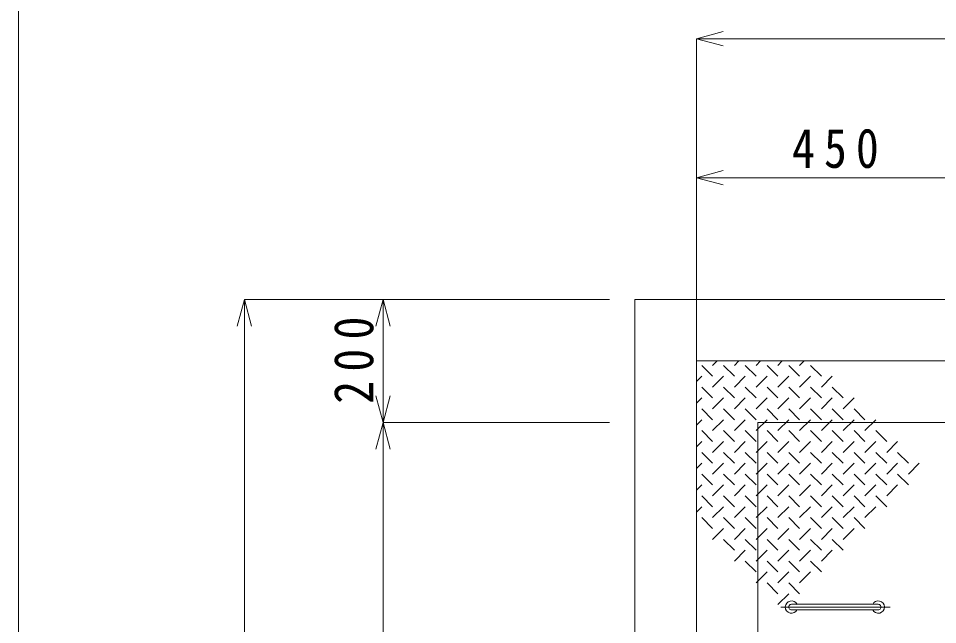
# Model space of a CAD drawing. Units: millimetres at full size, sheet at 1:30; details may follow other scales. Extents: x -5968 to 5968, y -4228 to 4228.
# Drawn here: x -5968 to -4474, y 1812 to 2797 of the extents above; entities that cross this region are included whole.
import ezdxf

# ---------------------------------------------------------------- set-up
doc = ezdxf.new("R2010")
doc.units = ezdxf.units.MM
doc.header["$LTSCALE"] = 30
for name, color, linetype, lineweight in [('0-1_製品図', 4, 'Continuous', 9), ('0-6_寸法', 4, 'Continuous', 9), ('0-A_蓋', 1, 'Continuous', 18), ('1-0', 7, 'Continuous', 9)]:
    doc.layers.add(name, color=color, linetype=linetype, lineweight=lineweight)
doc.styles.add('ＭＳ ゴシック', font='')
doc.styles.get('ＭＳ ゴシック').set_extended_font_data('MS Gothic')

msp = doc.modelspace()

# ---------------------------------------------------------------- linework, layer by layer
at = {"layer": '0-1_製品図', "color": 3}
msp.add_lwpolyline([(-4765.93, 1140.46), (-2065.93, 1140.46), (-2065.93, 2140.46), (-4765.93, 2140.46)], close=True, dxfattribs=at)
at = {"layer": '0-6_寸法'}
for p, q in [((-5600.28, 2340.46), (-5611.93, 2297)), ((-5600.28, 940.46), (-5600.28, 2340.46)), ((-5600.28, 2340.46), (-5588.63, 2297)), ((-5600.28, 2340.46), (-5375.01, 2340.46)), ((-5375.01, 2340.46), (-5386.66, 2297)), ((-5375.01, 2140.46), (-5375.01, 2340.46)), ((-5375.01, 2340.46), (-5363.36, 2297)), ((-5375.01, 2340.46), (-5007.39, 2340.46)), ((-5375.01, 2140.46), (-5386.66, 2183.93)), ((-5375.01, 2140.46), (-5363.36, 2183.93)), ((-5375.01, 2140.46), (-5386.66, 2097)), ((-5375.01, 1140.46), (-5375.01, 2140.46)), ((-5375.01, 2140.46), (-5363.36, 2097)), ((-5375.01, 2140.46), (-5007.39, 2140.46))]:
    msp.add_line(p, q, dxfattribs=at)
at = {"layer": '0-6_寸法', "color": 3}
msp.add_lwpolyline([(-4965.93, 940.46), (-1865.93, 940.46), (-1865.93, 2340.46), (-4965.93, 2340.46)], close=True, dxfattribs=at)
at = {"layer": '0-A_蓋', "color": 4, "lineweight": 9}
for p, q in [((-4865.93, 2764.15), (-4822.46, 2775.79)), ((-4865.93, 2764.15), (-1965.93, 2764.15)), ((-4865.93, 2764.15), (-4822.46, 2752.5)), ((-4865.93, 2764.15), (-4865.93, 2178.73)), ((-4865.93, 2538.24), (-4822.46, 2549.89)), ((-4865.93, 2538.24), (-4415.93, 2538.24)), ((-4865.93, 2538.24), (-4822.46, 2526.59)), ((-4865.93, 2538.24), (-4865.93, 2258.64))]:
    msp.add_line(p, q, dxfattribs=at)
at = {"layer": '0-A_蓋', "color": 7, "lineweight": 9}
for p, q in [((-4865.93, 2240.46), (-4865.93, 1040.46)), ((-1965.93, 2240.46), (-4865.93, 2240.46))]:
    msp.add_line(p, q, dxfattribs=at)
at = {"layer": '0-A_蓋'}
for p, q in [((-4839.58, 2215.6), (-4857.25, 2233.28)), ((-4839.58, 2233.28), (-4832.39, 2240.46)), ((-4821.9, 2233.28), (-4804.22, 2215.6)), ((-4797.03, 2240.46), (-4804.22, 2233.28)), ((-4804.22, 2233.28), (-4797.03, 2240.46)), ((-4768.87, 2215.6), (-4786.54, 2233.28)), ((-4768.87, 2215.6), (-4786.54, 2233.28)), ((-4786.54, 2233.28), (-4768.87, 2215.6)), ((-4786.54, 2233.28), (-4768.87, 2215.6)), ((-4761.68, 2240.46), (-4768.87, 2233.28)), ((-4761.68, 2240.46), (-4768.87, 2233.28)), ((-4733.51, 2215.6), (-4751.19, 2233.28)), ((-4726.32, 2240.46), (-4733.51, 2233.28)), ((-4715.83, 2233.28), (-4698.15, 2215.6)), ((-4698.15, 2233.28), (-4690.97, 2240.46)), ((-4680.48, 2233.28), (-4662.8, 2215.6)), ((-4662.8, 2215.6), (-4680.48, 2233.28)), ((-4857.25, 2215.6), (-4865.93, 2206.93)), ((-4865.93, 2206.93), (-4857.25, 2215.6)), ((-4839.58, 2197.92), (-4821.9, 2215.6)), ((-4804.22, 2197.92), (-4786.54, 2215.6)), ((-4804.22, 2197.92), (-4786.54, 2215.6)), ((-4751.19, 2215.6), (-4768.87, 2197.92)), ((-4768.87, 2197.92), (-4751.19, 2215.6)), ((-4715.83, 2215.6), (-4733.51, 2197.92)), ((-4698.15, 2197.92), (-4680.48, 2215.6)), ((-4698.15, 2197.92), (-4680.48, 2215.6)), ((-4662.8, 2197.92), (-4645.12, 2215.6)), ((-4857.25, 2197.92), (-4839.58, 2180.24)), ((-4857.25, 2197.92), (-4839.58, 2180.24)), ((-4804.22, 2180.24), (-4821.9, 2197.92)), ((-4821.9, 2197.92), (-4804.22, 2180.24)), ((-4768.87, 2180.24), (-4786.54, 2197.92)), ((-4751.19, 2197.92), (-4733.51, 2180.24)), ((-4751.19, 2197.92), (-4733.51, 2180.24)), ((-4715.83, 2197.92), (-4698.15, 2180.24)), ((-4698.15, 2180.24), (-4715.83, 2197.92)), ((-4662.8, 2180.24), (-4680.48, 2197.92)), ((-4645.12, 2197.92), (-4627.44, 2180.24)), ((-4857.25, 2180.24), (-4865.93, 2171.57)), ((-4839.58, 2162.56), (-4821.9, 2180.24)), ((-4821.9, 2180.24), (-4839.58, 2162.56)), ((-4839.58, 2162.56), (-4821.9, 2180.24)), ((-4821.9, 2180.24), (-4839.58, 2162.56)), ((-4804.22, 2162.56), (-4786.54, 2180.24)), ((-4768.87, 2162.56), (-4751.19, 2180.24)), ((-4733.51, 2162.56), (-4715.83, 2180.24)), ((-4715.83, 2180.24), (-4733.51, 2162.56)), ((-4733.51, 2162.56), (-4715.83, 2180.24)), ((-4715.83, 2180.24), (-4733.51, 2162.56)), ((-4680.48, 2180.24), (-4698.15, 2162.56)), ((-4645.12, 2180.24), (-4662.8, 2162.56)), ((-4609.77, 2180.24), (-4627.44, 2162.56)), ((-4609.77, 2180.24), (-4627.44, 2162.56)), ((-4839.58, 2144.89), (-4857.25, 2162.56)), ((-4857.25, 2162.56), (-4839.58, 2144.89)), ((-4804.22, 2144.89), (-4821.9, 2162.56)), ((-4804.22, 2144.89), (-4821.9, 2162.56)), ((-4786.54, 2162.56), (-4768.87, 2144.89)), ((-4751.19, 2162.56), (-4733.51, 2144.89)), ((-4733.51, 2144.89), (-4751.19, 2162.56)), ((-4698.15, 2144.89), (-4715.83, 2162.56)), ((-4698.15, 2144.89), (-4715.83, 2162.56)), ((-4680.48, 2162.56), (-4662.8, 2144.89)), ((-4645.12, 2162.56), (-4627.44, 2144.89)), ((-4627.44, 2144.89), (-4645.12, 2162.56)), ((-4592.09, 2144.89), (-4609.77, 2162.56)), ((-4857.25, 2144.89), (-4865.93, 2136.22)), ((-4857.25, 2144.89), (-4865.93, 2136.22)), ((-4821.9, 2144.89), (-4839.58, 2127.21)), ((-4786.54, 2144.89), (-4804.22, 2127.21)), ((-4804.22, 2127.21), (-4786.54, 2144.89)), ((-4751.19, 2144.89), (-4768.87, 2127.21)), ((-4751.19, 2144.89), (-4768.87, 2127.21)), ((-4733.51, 2127.21), (-4715.83, 2144.89)), ((-4680.48, 2144.89), (-4698.15, 2127.21)), ((-4698.15, 2127.21), (-4680.48, 2144.89)), ((-4645.12, 2144.89), (-4662.8, 2127.21)), ((-4645.12, 2144.89), (-4662.8, 2127.21)), ((-4609.77, 2144.89), (-4627.44, 2127.21)), ((-4592.09, 2127.21), (-4574.41, 2144.89)), ((-4839.58, 2109.53), (-4857.25, 2127.21)), ((-4821.9, 2127.21), (-4804.22, 2109.53)), ((-4786.54, 2127.21), (-4768.87, 2109.53)), ((-4768.87, 2109.53), (-4786.54, 2127.21)), ((-4786.54, 2127.21), (-4768.87, 2109.53)), ((-4768.87, 2109.53), (-4786.54, 2127.21)), ((-4733.51, 2109.53), (-4751.19, 2127.21)), ((-4715.83, 2127.21), (-4698.15, 2109.53)), ((-4680.48, 2127.21), (-4662.8, 2109.53)), ((-4680.48, 2127.21), (-4662.8, 2109.53)), ((-4662.8, 2109.53), (-4680.48, 2127.21)), ((-4662.8, 2109.53), (-4680.48, 2127.21)), ((-4627.44, 2109.53), (-4645.12, 2127.21)), ((-4609.77, 2127.21), (-4592.09, 2109.53)), ((-4556.73, 2109.53), (-4574.41, 2127.21)), ((-4574.41, 2127.21), (-4556.73, 2109.53)), ((-4865.93, 2100.86), (-4857.25, 2109.53)), ((-4857.25, 2109.53), (-4865.93, 2100.86)), ((-4821.9, 2109.53), (-4839.58, 2091.85)), ((-4804.22, 2091.85), (-4786.54, 2109.53)), ((-4804.22, 2091.85), (-4786.54, 2109.53)), ((-4751.19, 2109.53), (-4768.87, 2091.85)), ((-4768.87, 2091.85), (-4751.19, 2109.53)), ((-4733.51, 2091.85), (-4715.83, 2109.53)), ((-4698.15, 2091.85), (-4680.48, 2109.53)), ((-4698.15, 2091.85), (-4680.48, 2109.53)), ((-4645.12, 2109.53), (-4662.8, 2091.85)), ((-4662.8, 2091.85), (-4645.12, 2109.53)), ((-4609.77, 2109.53), (-4627.44, 2091.85)), ((-4592.09, 2091.85), (-4574.41, 2109.53)), ((-4592.09, 2091.85), (-4574.41, 2109.53)), ((-4556.73, 2091.85), (-4539.06, 2109.53)), ((-4857.25, 2091.85), (-4839.58, 2074.18)), ((-4857.25, 2091.85), (-4839.58, 2074.18)), ((-4821.9, 2091.85), (-4804.22, 2074.18)), ((-4804.22, 2074.18), (-4821.9, 2091.85)), ((-4768.87, 2074.18), (-4786.54, 2091.85)), ((-4751.19, 2091.85), (-4733.51, 2074.18)), ((-4751.19, 2091.85), (-4733.51, 2074.18)), ((-4715.83, 2091.85), (-4698.15, 2074.18)), ((-4698.15, 2074.18), (-4715.83, 2091.85)), ((-4662.8, 2074.18), (-4680.48, 2091.85)), ((-4645.12, 2091.85), (-4627.44, 2074.18)), ((-4645.12, 2091.85), (-4627.44, 2074.18)), ((-4592.09, 2074.18), (-4609.77, 2091.85)), ((-4609.77, 2091.85), (-4592.09, 2074.18)), ((-4556.73, 2074.18), (-4574.41, 2091.85)), ((-4539.06, 2091.85), (-4521.38, 2074.18)), ((-4865.93, 2065.5), (-4857.25, 2074.18)), ((-4821.9, 2074.18), (-4839.58, 2056.5)), ((-4839.58, 2056.5), (-4821.9, 2074.18)), ((-4821.9, 2074.18), (-4839.58, 2056.5)), ((-4839.58, 2056.5), (-4821.9, 2074.18)), ((-4786.54, 2074.18), (-4804.22, 2056.5)), ((-4751.19, 2074.18), (-4768.87, 2056.5)), ((-4733.51, 2056.5), (-4715.83, 2074.18)), ((-4715.83, 2074.18), (-4733.51, 2056.5)), ((-4733.51, 2056.5), (-4715.83, 2074.18)), ((-4715.83, 2074.18), (-4733.51, 2056.5)), ((-4698.15, 2056.5), (-4680.48, 2074.18)), ((-4662.8, 2056.5), (-4645.12, 2074.18)), ((-4627.44, 2056.5), (-4609.77, 2074.18)), ((-4609.77, 2074.18), (-4627.44, 2056.5)), ((-4627.44, 2056.5), (-4609.77, 2074.18)), ((-4609.77, 2074.18), (-4627.44, 2056.5)), ((-4574.41, 2074.18), (-4592.09, 2056.5)), ((-4539.06, 2074.18), (-4556.73, 2056.5)), ((-4503.7, 2074.18), (-4521.38, 2056.5)), ((-4857.25, 2056.5), (-4839.58, 2038.82)), ((-4839.58, 2038.82), (-4857.25, 2056.5)), ((-4804.22, 2038.82), (-4821.9, 2056.5)), ((-4804.22, 2038.82), (-4821.9, 2056.5)), ((-4786.54, 2056.5), (-4768.87, 2038.82)), ((-4751.19, 2056.5), (-4733.51, 2038.82)), ((-4733.51, 2038.82), (-4751.19, 2056.5)), ((-4698.15, 2038.82), (-4715.83, 2056.5)), ((-4698.15, 2038.82), (-4715.83, 2056.5)), ((-4680.48, 2056.5), (-4662.8, 2038.82)), ((-4627.44, 2038.82), (-4645.12, 2056.5)), ((-4645.12, 2056.5), (-4627.44, 2038.82)), ((-4592.09, 2038.82), (-4609.77, 2056.5)), ((-4592.09, 2038.82), (-4609.77, 2056.5)), ((-4574.41, 2056.5), (-4556.73, 2038.82)), ((-4539.06, 2056.5), (-4521.38, 2038.82)), ((-4857.25, 2038.82), (-4865.93, 2030.15)), ((-4857.25, 2038.82), (-4865.93, 2030.15)), ((-4839.58, 2021.14), (-4821.9, 2038.82)), ((-4804.22, 2021.14), (-4786.54, 2038.82)), ((-4786.54, 2038.82), (-4804.22, 2021.14)), ((-4751.19, 2038.82), (-4768.87, 2021.14)), ((-4751.19, 2038.82), (-4768.87, 2021.14)), ((-4715.83, 2038.82), (-4733.51, 2021.14)), ((-4680.48, 2038.82), (-4698.15, 2021.14)), ((-4698.15, 2021.14), (-4680.48, 2038.82)), ((-4645.12, 2038.82), (-4662.8, 2021.14)), ((-4645.12, 2038.82), (-4662.8, 2021.14)), ((-4627.44, 2021.14), (-4609.77, 2038.82)), ((-4574.41, 2038.82), (-4592.09, 2021.14)), ((-4592.09, 2021.14), (-4574.41, 2038.82)), ((-4539.06, 2038.82), (-4556.73, 2021.14)), ((-4839.58, 2003.47), (-4857.25, 2021.14)), ((-4821.9, 2021.14), (-4804.22, 2003.47)), ((-4786.54, 2021.14), (-4768.87, 2003.47)), ((-4786.54, 2021.14), (-4768.87, 2003.47)), ((-4768.87, 2003.47), (-4786.54, 2021.14)), ((-4768.87, 2003.47), (-4786.54, 2021.14)), ((-4733.51, 2003.47), (-4751.19, 2021.14)), ((-4715.83, 2021.14), (-4698.15, 2003.47)), ((-4662.8, 2003.47), (-4680.48, 2021.14)), ((-4680.48, 2021.14), (-4662.8, 2003.47)), ((-4662.8, 2003.47), (-4680.48, 2021.14)), ((-4680.48, 2021.14), (-4662.8, 2003.47)), ((-4627.44, 2003.47), (-4645.12, 2021.14)), ((-4609.77, 2021.14), (-4592.09, 2003.47)), ((-4574.41, 2021.14), (-4556.73, 2003.47)), ((-4574.41, 2021.14), (-4556.73, 2003.47)), ((-4857.25, 2003.47), (-4865.93, 1994.79)), ((-4839.58, 1985.79), (-4821.9, 2003.47)), ((-4804.22, 1985.79), (-4786.54, 2003.47)), ((-4804.22, 1985.79), (-4786.54, 2003.47)), ((-4768.87, 1985.79), (-4751.19, 2003.47)), ((-4751.19, 2003.47), (-4768.87, 1985.79)), ((-4715.83, 2003.47), (-4733.51, 1985.79)), ((-4698.15, 1985.79), (-4680.48, 2003.47)), ((-4698.15, 1985.79), (-4680.48, 2003.47)), ((-4645.12, 2003.47), (-4662.8, 1985.79)), ((-4662.8, 1985.79), (-4645.12, 2003.47)), ((-4627.44, 1985.79), (-4609.77, 2003.47)), ((-4592.09, 1985.79), (-4574.41, 2003.47)), ((-4857.25, 1985.79), (-4839.58, 1968.11)), ((-4821.9, 1985.79), (-4804.22, 1968.11)), ((-4804.22, 1968.11), (-4821.9, 1985.79)), ((-4768.87, 1968.11), (-4786.54, 1985.79)), ((-4751.19, 1985.79), (-4733.51, 1968.11)), ((-4751.19, 1985.79), (-4733.51, 1968.11)), ((-4698.15, 1968.11), (-4715.83, 1985.79)), ((-4715.83, 1985.79), (-4698.15, 1968.11)), ((-4662.8, 1968.11), (-4680.48, 1985.79)), ((-4645.12, 1985.79), (-4627.44, 1968.11)), ((-4645.12, 1985.79), (-4627.44, 1968.11)), ((-4609.77, 1985.79), (-4592.09, 1968.11)), ((-4839.58, 1950.43), (-4821.9, 1968.11)), ((-4839.58, 1950.43), (-4821.9, 1968.11)), ((-4804.22, 1950.43), (-4786.54, 1968.11)), ((-4768.87, 1950.43), (-4751.19, 1968.11)), ((-4715.83, 1968.11), (-4733.51, 1950.43)), ((-4733.51, 1950.43), (-4715.83, 1968.11)), ((-4715.83, 1968.11), (-4733.51, 1950.43)), ((-4733.51, 1950.43), (-4715.83, 1968.11)), ((-4680.48, 1968.11), (-4698.15, 1950.43)), ((-4645.12, 1968.11), (-4662.8, 1950.43)), ((-4627.44, 1950.43), (-4609.77, 1968.11)), ((-4609.77, 1968.11), (-4627.44, 1950.43)), ((-4804.22, 1932.76), (-4821.9, 1950.43)), ((-4786.54, 1950.43), (-4768.87, 1932.76)), ((-4733.51, 1932.76), (-4751.19, 1950.43)), ((-4751.19, 1950.43), (-4733.51, 1932.76)), ((-4698.15, 1932.76), (-4715.83, 1950.43)), ((-4698.15, 1932.76), (-4715.83, 1950.43)), ((-4680.48, 1950.43), (-4662.8, 1932.76)), ((-4645.12, 1950.43), (-4627.44, 1932.76)), ((-4786.54, 1932.76), (-4804.22, 1915.08)), ((-4751.19, 1932.76), (-4768.87, 1915.08)), ((-4751.19, 1932.76), (-4768.87, 1915.08)), ((-4733.51, 1915.08), (-4715.83, 1932.76)), ((-4698.15, 1915.08), (-4680.48, 1932.76)), ((-4680.48, 1932.76), (-4698.15, 1915.08)), ((-4645.12, 1932.76), (-4662.8, 1915.08)), ((-4768.87, 1897.4), (-4786.54, 1915.08)), ((-4786.54, 1915.08), (-4768.87, 1897.4)), ((-4733.51, 1897.4), (-4751.19, 1915.08)), ((-4715.83, 1915.08), (-4698.15, 1897.4)), ((-4680.48, 1915.08), (-4662.8, 1897.4)), ((-4680.48, 1915.08), (-4662.8, 1897.4)), ((-4751.19, 1897.4), (-4768.87, 1879.72)), ((-4733.51, 1879.72), (-4715.83, 1897.4)), ((-4698.15, 1879.72), (-4680.48, 1897.4)), ((-4751.19, 1879.72), (-4733.51, 1862.04)), ((-4715.83, 1879.72), (-4698.15, 1862.04)), ((-4733.51, 1844.37), (-4715.83, 1862.04)), ((-4711.33, 1844.96), (-4570.53, 1844.96)), ((-4570.53, 1835.96), (-4711.32, 1835.96))]:
    msp.add_line(p, q, dxfattribs=at)
at = {"layer": '0-A_蓋', "color": 5}
msp.add_line((-4550.93, 1840.46), (-4728.93, 1840.46), dxfattribs=at)
at = {"layer": '0-A_蓋'}
for centre, radius, start, end in [((-4711.43, 1840.46), 10, 25.53743, 333.43495), ((-4711.43, 1840.46), 4.5, 88.72697, 271.33222), ((-4570.43, 1840.46), 10, 206.56505, 154.46257), ((-4570.43, 1840.46), 4.5, 268.66778, 91.27303)]:
    msp.add_arc(centre, radius, start, end, dxfattribs=at)
at = {"layer": '1-0', "color": 5}
msp.add_line((-5967.67, 4227.98), (-5967.67, -4227.98), dxfattribs=at)

# ---------------------------------------------------------------- texts
at = {"layer": '0-6_寸法', "color": 7, "insert": (-5390.01, 2170.79), "char_height": 64.15, "attachment_point": 7, "rotation": 90, "style": 'ＭＳ ゴシック'}
msp.add_mtext('\\T1.41;\\W0.85;200', dxfattribs=at)
at = {"layer": '0-A_蓋', "color": 7, "insert": (-4710.53, 2553.24), "char_height": 64.15, "attachment_point": 7, "style": 'ＭＳ ゴシック'}
msp.add_mtext('\\T1.4;\\W0.85;450', dxfattribs=at)

doc.saveas('drawing.dxf')
